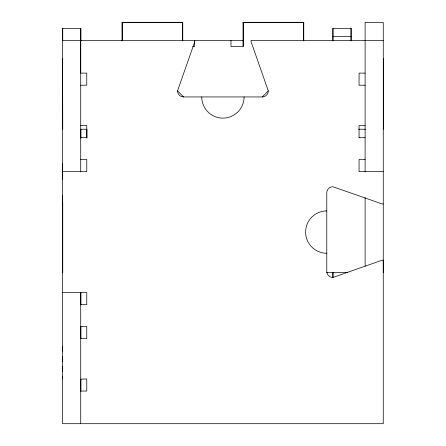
<?xml version="1.0" encoding="UTF-8"?>
<svg xmlns="http://www.w3.org/2000/svg" width="446" height="446" viewBox="0 0 446 446"><rect width="100%" height="100%" fill="white"/><g stroke="black" fill="none" stroke-linecap="round" stroke-linejoin="round"><path stroke-width="0.67" d="M62.563 378.955L62.563 376.43M62.563 269.902L62.563 256.288M62.563 239.647L62.563 226.033M62.563 209.391L62.563 195.777M62.563 179.136L62.563 163.381M62.563 125.555L62.563 123.035M62.563 112.95L62.563 117.989M62.563 102.864L62.563 107.904M62.563 92.779L62.563 97.819M62.563 366.344L62.563 371.39M62.563 356.259L62.563 361.305M62.563 346.18L62.563 351.219M80.715 338.397L86.764 338.614L86.764 326.511L80.715 326.511M80.715 40.469L80.715 73.111L86.764 73.111L86.764 85.214L80.715 85.214M383.259 40.508L250.998 40.469A6.049 6.049 0 0 0 251.249 42.203L268.291 90.895A6.049 6.049 0 0 1 262.242 96.944L183.579 96.944A6.049 6.049 0 0 1 177.53 90.895L194.573 42.203A6.049 6.049 0 0 0 194.824 40.469M262.242 96.944L268.291 90.895M182.615 22.3L122.065 22.3L122.109 40.798M243.081 22.3L303.637 22.3L303.637 40.798M122.065 22.339L182.749 22.339L182.749 40.837M243.081 22.339L303.771 22.339L303.771 40.837M333.017 36.438L351.169 36.438M62.563 40.469L243.26 40.469M192.655 46.546L194.673 46.546L194.673 41.835M365.107 73.111L359.058 73.111L359.058 85.214L365.107 85.214M80.715 125.555L86.764 125.555L86.764 137.981M365.107 125.555L359.058 125.555L359.058 137.981M62.741 129.217L62.607 58.604M80.542 129.24L86.942 129.24L86.942 137.981M358.467 129.201L365.53 129.24M80.715 137.658L86.764 137.658M359.058 137.658L365.107 137.658M80.715 159.473L86.764 159.473L86.764 171.576L62.563 171.576M365.107 159.473L359.058 159.473L359.058 171.576L383.259 171.576M62.741 201.832L62.741 272.422M326.572 272.406L347.757 272.445M62.563 292.593L86.764 292.593L86.764 304.696L80.715 304.696M80.715 391.053L86.764 391.053L86.764 378.955L80.715 379.172M177.53 90.895L183.579 96.944M383.437 58.643L383.437 129.24M383.259 272.461L383.259 22.356L365.107 22.356L365.107 171.861M365.107 197.528L365.107 266.223M351.169 40.854L351.169 28.371L332.839 28.371L332.839 40.848M350.991 28.371L350.991 40.848M333.017 28.371L333.017 40.854M333.017 272.45L333.017 277.317M332.839 272.45L332.839 277.317M303.592 22.3L303.592 40.798M243.26 22.339L243.26 46.523M243.126 22.3L243.081 46.546L230.978 46.546L230.978 40.491M182.57 22.339L182.57 40.491M122.243 22.339L122.243 40.837M80.893 40.848L80.893 28.371L62.563 28.371L62.563 423.694L383.259 423.694L383.259 260.169A6.049 6.049 0 0 0 381.531 260.425L332.839 277.468A6.049 6.049 0 0 1 326.784 271.413L326.784 192.75A6.049 6.049 0 0 1 332.839 186.701L381.531 203.744A6.049 6.049 0 0 0 383.259 203.995M80.893 129.217L80.893 138.293M80.893 292.682L80.893 304.841M80.893 326.45L80.893 338.603M80.893 379.122L80.893 391.281M80.715 28.371L80.715 171.771M80.715 292.593L80.715 423.694M62.741 28.371L62.741 40.848M326.784 253.261A21.179 21.179 0 0 1 305.61 232.082A21.179 21.179 0 0 1 326.784 210.908M244.09 96.944A21.179 21.179 0 0 1 222.911 118.123A21.179 21.179 0 0 1 201.731 96.944"/></g></svg>
